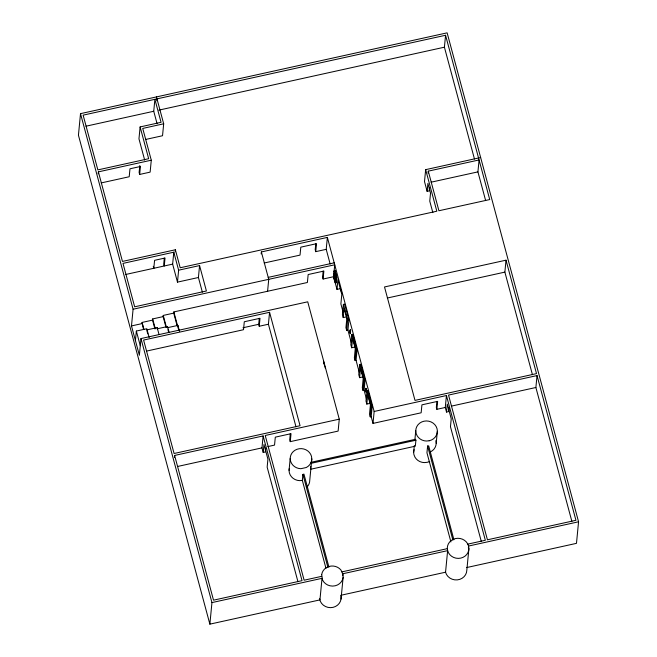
<?xml version="1.0" encoding="UTF-8"?>
<svg xmlns="http://www.w3.org/2000/svg" width="657" height="657" viewBox="0 0 657 657"><rect width="100%" height="100%" fill="white"/><g stroke="black" fill="none" stroke-linecap="round" stroke-linejoin="round"><path stroke-width="0.99" d="M335.152 270.741L335.07 271.596L334.027 271.826L335.489 276.876L335.341 278.371C332.82 266.11 333.584 281.451 335.489 282.921L336.532 282.691L336.277 280.547C333.805 282.05 334.257 276.72 334.249 275.078C336.589 286.723 336.014 272.663 334.109 270.98L335.152 270.741L336.844 277.238L336.622 279.537M334.109 270.98L334.052 271.546L335.103 271.316M466.503 567.591L576.485 543.347L578.562 521.789L447.13 32.85L80.515 113.653L78.438 135.211L209.87 624.15L319.943 599.89L322.02 578.332L211.948 602.592L209.87 624.15M98.189 173.85L98.386 171.863L151.282 160.201L142.733 128.427L163.683 123.803L156.456 96.916M157.089 123.713L153.738 111.263L154.888 99.33L161.064 122.309L140.113 126.932L138.964 138.857L144.663 160.045M139.801 165.531L139.128 172.487L139.654 174.442L150.133 172.134L151.282 160.201M139.654 174.442L140.426 166.492L129.979 168.8L129.207 176.749L101.235 182.917M290.304 433.719L289.729 439.681L290.254 441.644L338.125 431.091L339.275 419.158L307.731 301.809L140.976 338.569L139.366 355.273L131.482 325.929L133.092 309.225L80.515 113.653M156.793 100.858L156.982 98.87M135.424 340.597L136.344 331.054L146.815 328.746L149.18 337.55M143.53 329.494L142.068 322.431L152.547 320.123L152.662 318.932L163.133 316.617L163.248 315.426L173.727 313.118L173.842 311.927L307.394 282.494L308.158 274.536L323.868 271.07L323.104 279.028L333.575 276.72L334.725 264.787L133.092 309.225M163.683 123.803L162.534 135.736L145.575 139.473M146.7 329.937L157.179 327.629L157.064 328.829L167.535 326.513L169.112 332.385M164.307 258.053L163.733 264.015L164.258 265.978L165.03 258.02L154.576 260.328L153.812 268.278L153.286 266.323M177.48 282.124L172.643 264.13L173.793 252.198L122.99 263.391L134.66 306.811L206.413 290.994L199.572 265.576L178.622 270.191L177.48 282.124L198.422 277.5L199.572 265.576M167.535 326.513L167.42 327.712L177.899 325.404L179.476 331.268M175.164 251.771L175.362 249.775L122.465 261.437L98.386 171.863M177.784 326.595L177.899 325.404M174.425 457.436L174.614 455.449L263.12 435.944L302.031 580.665L213.517 600.178L174.614 455.449M261.182 253.939L261.379 251.951L327.367 237.407L374.153 411.471L373.004 423.404L421.153 412.793L421.917 404.835L437.636 401.37L436.864 409.327L445.282 407.471L446.432 395.539L374.153 411.471M269.567 312.297L300.06 425.728L174.089 453.494L143.596 340.063L269.567 312.297L268.417 324.23L259.236 326.25L258.71 324.295L259.285 318.325M259.236 326.25L260.008 318.292L244.289 321.758L243.525 329.715L146.454 351.109M267.588 291.265L268.738 279.332L261.379 251.951M265.691 448.025L265.305 452L263.211 452.459L261.979 447.877L263.12 435.944M263.211 452.459L263.974 444.51L267.916 459.177L267.153 467.135L297.958 581.732M290.254 441.644L291.026 433.686L275.308 437.151L274.544 445.101L267.875 446.571M289.064 470.297L290.213 458.364M315.787 243.722L315.212 249.693L315.738 251.647L326.217 249.34L327.367 237.407M315.738 251.647L316.51 243.69L300.799 247.155L300.027 255.113L264.204 263.005M325.995 568.395L302.335 480.39L302.91 474.428L303.936 474.099L328.935 567.122M323.154 271.103L322.579 277.073L323.104 279.028M310.753 466.314L310.465 469.295L415.331 446.185L415.906 440.215L415.511 439.27L310.917 462.323M311.812 458.964A10.808 10.044 5.5 0 1 306.261 467.513L300.84 468.712A10.808 10.044 5.5 0 1 290.238 459.243A10.808 10.044 5.5 0 1 299.305 448.723A10.808 10.044 5.5 0 1 311.484 456.36L311.812 458.964L309.734 480.522A10.808 10.044 5.5 0 1 307.098 486.911M323.556 363.773L323.696 362.286L324.763 366.245M325.1 367.895L325.19 367.058M335.44 272.959L336.532 276.646L335.489 276.876M335.489 282.921L335.234 280.777M336.277 280.547L335.809 279.11M340.548 288.628L336.992 289.409L337.903 279.874L341.804 294.369L340.884 303.904L343.159 312.379M351.281 342.576L347.931 330.11L348.9 319.967L344.646 304.125L343.389 304.396L342.412 314.539L343.233 317.586L346.214 316.929M343.233 317.586L344.12 308.355L346.822 318.431L345.935 327.654L346.674 330.381L347.931 330.11M346.674 330.381L347.643 320.238L343.389 304.396M349.861 332.064C351.536 323.614 349.746 340.983 350.378 329.913M350.255 333.526L350.058 329.986M359.33 372.519L356.053 360.34L357.03 350.197L352.768 334.356L351.832 334.561L350.854 344.703L351.667 347.75L355.026 347.011M352.579 336.384L352.768 334.356M351.667 347.75L352.563 338.519L355.265 348.588L354.378 357.819L355.108 360.545L356.053 360.34M355.108 360.545L356.086 350.403L351.832 334.561M366.417 398.898L364.093 390.233L365.062 380.091L360.808 364.249L359.757 364.479L358.779 374.621L359.601 377.66L362.951 376.921M359.601 377.66L360.488 368.437L363.198 378.506L362.311 387.737L363.042 390.463L364.093 390.233M342.601 575.754L342.79 573.758L447.631 550.648A10.808 10.044 5.5 0 0 460.729 558.122A10.808 10.044 5.5 0 0 468.572 546.033L578.562 521.789M341.032 599.085L343.11 577.528M363.042 390.463L364.019 380.321L359.757 364.479M365.448 390.496C365.842 383.384 367.23 396.187 365.448 390.496L365.9 390.513L365.637 389.535M365.826 389.741L365.957 388.353M365.842 391.966L365.645 388.418M373.004 423.404L371.197 416.669L372.174 406.527L367.912 390.685L366.967 390.89L365.99 401.033L366.811 404.071L369.801 403.414M367.715 392.714L367.912 390.685M366.811 404.071L367.698 394.849L370.408 404.917L369.521 414.148L370.252 416.875L371.197 416.669M370.252 416.875L371.23 406.732L366.967 390.89M480.645 157.532L425.654 169.654L424.504 181.578L427.132 191.359L429.226 190.9L429.514 187.918M428.077 173.136L428.274 171.149L479.076 159.947L477.926 171.879L485.646 200.59M427.132 191.359L427.896 183.41L430.524 193.183L429.76 201.141L432.848 212.622M474.469 159.035L444.411 47.197L445.561 35.264L83.135 115.147L97.86 169.908L148.663 158.707L140.113 126.932M413.68 452.254L414.329 445.512M414.896 439.64L415.758 430.696M453.913 539.742L428.692 445.906L427.608 446.004L426.951 452.804L450.916 541.943M436.913 401.402L436.338 407.373L436.864 409.327M436.207 443.229L437.357 431.296M448.994 407.619L448.616 411.602L446.522 412.062L447.286 404.104L451.228 418.772L450.464 426.73L481.269 541.327M468.901 548.644L466.823 570.202A10.808 10.044 5.5 0 1 457.264 579.893A10.808 10.044 5.5 0 1 445.553 572.206L447.631 550.648L447.302 548.037A10.808 10.044 5.5 0 1 452.854 539.496L455.473 538.559A10.808 10.044 5.5 0 1 467.538 543.577L468.572 546.033L468.384 547.995M532.441 374.695L504.872 272.113L506.013 260.18L384.509 286.961L415.002 400.392L536.506 373.619L506.013 260.18M571.861 521.321L535.882 387.499L537.032 375.574L448.526 395.079L487.437 539.808L575.934 520.295L537.032 375.574M85.977 126.201L153.738 111.263M158.838 110.138L444.411 47.197M431.107 182.194L477.926 171.879M125.832 274.445L172.643 264.13M268.212 277.377L334.199 262.833M333.813 273.567L334.865 273.337M334.306 274.503L335.349 274.273L335.127 273.567M335.538 276.301L336.589 276.071M334.085 276.819L335.127 276.589M335.867 278.289L336.91 278.059M335.719 279.775L336.77 279.545M131.482 325.929L141.953 323.622M335.571 282.05L336.622 281.82M335.555 282.288L336.598 282.058M243 327.753L258.71 324.295M387.343 298.015L504.872 272.113M347.643 320.238L348.9 319.967M349.902 331.522L350.263 332.475L350.23 331.095M356.086 350.403L357.03 350.197M364.019 380.321L365.062 380.091M365.67 390.923L365.53 389.56L365.793 390.537M371.23 406.732L372.174 406.527M339.275 419.158L265.223 435.476L304.125 580.205L321.7 576.337M177.439 466.503L261.979 447.877M451.359 406.133L535.882 387.499M311.04 463.333L415.906 440.215M342.075 571.845L447.376 548.636M467.776 544.136L485.334 540.268L446.432 395.539M341.714 595.094L445.553 572.206M302.335 480.39L299.691 480.637A10.808 10.044 5.5 0 1 289.261 468.556M323.556 361.079L323.753 361.711M340.72 595.308L341.04 596.457A10.808 10.044 5.5 0 1 333.091 607.347A10.808 10.044 5.5 0 1 320.337 601.286L319.622 598.741M445.561 35.264L489.72 199.556L438.917 210.749L428.274 171.149M425.654 169.654L436.823 211.209L180.199 267.769L175.362 249.775M445.282 407.471L446.522 412.062M427.608 446.004L452.903 540.095M340.811 289.589L341.845 293.457M365.481 389.962L365.744 390.94M336.039 280.868L336.532 282.691M326.217 249.34L330.159 264.007M333.575 276.72L336.992 289.409M268.417 324.23L295.995 426.812M302.91 474.428L327.892 567.369M198.422 277.5L202.372 292.168M173.793 252.198L178.622 270.191M173.842 311.927L178.835 330.504M173.727 313.118L177.144 325.831M167.946 329.666L168.734 332.598M163.248 315.426L166.402 327.161M163.133 316.617L166.024 327.375M157.179 327.629L159.019 334.479M152.662 318.932L155.29 328.705M152.547 320.123L154.912 328.927M146.963 330.914L147.751 333.855M142.068 322.431L143.908 329.28M140.976 338.569L211.948 602.592M136.344 331.054L140.286 345.722M435.887 440.617A10.808 10.044 5.5 0 1 430.655 451.778M429.735 461.403A10.808 10.044 5.5 0 1 427.107 462.331L424.307 462.594A10.808 10.044 5.5 0 1 415.043 457.313L414.009 454.858A10.808 10.044 5.5 0 1 414.099 449.659M321.7 574.563L322.415 579.729A10.808 10.044 5.5 0 0 335.169 585.789A10.808 10.044 5.5 0 0 343.118 574.908L340.991 570.062A10.808 10.044 5.5 0 0 331.029 566.063L328.303 566.695A10.808 10.044 5.5 0 0 321.7 574.563M429.185 440.773L426.385 441.036A10.808 10.044 5.5 0 1 417.121 435.755L416.086 433.3A10.808 10.044 5.5 0 1 423.929 421.219A10.808 10.044 5.5 0 1 437.028 428.684A10.808 10.044 5.5 0 1 429.185 440.773"/></g></svg>
